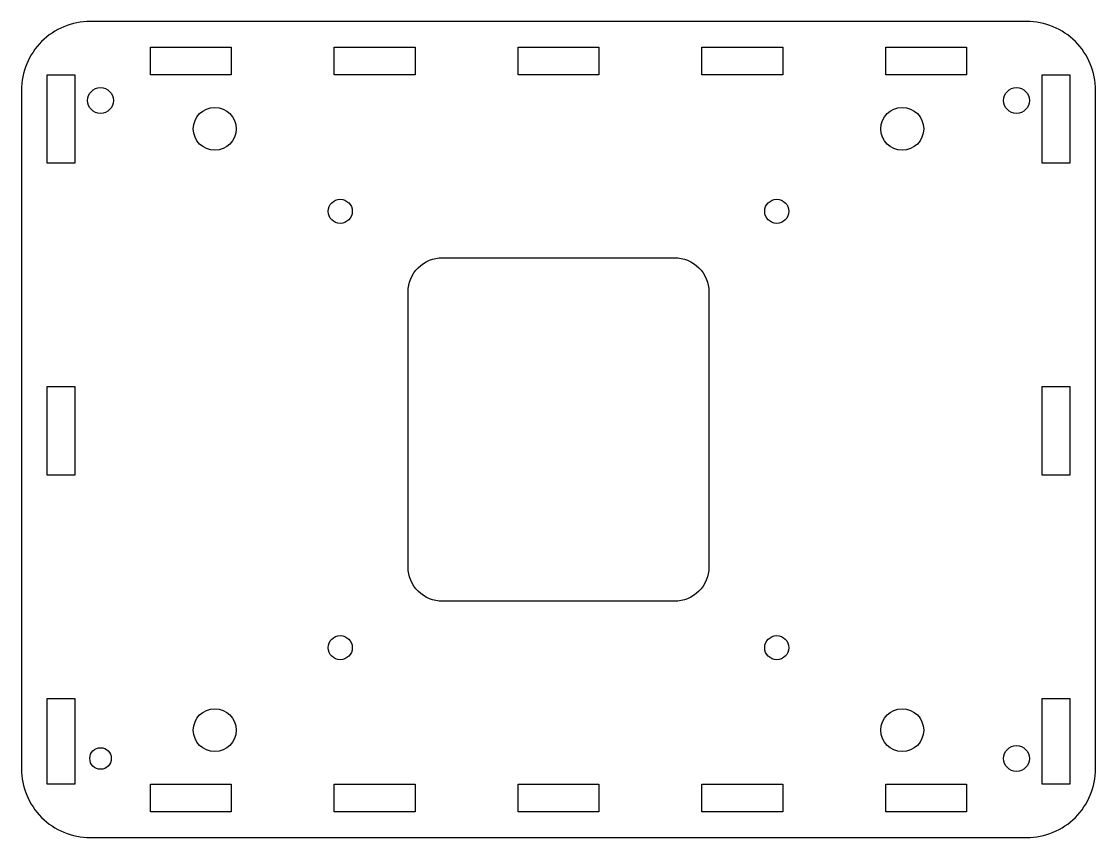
# Model space of a CAD drawing. Header units: millimetres. Extents: x -37 to 88, y -73 to 22.
import ezdxf

# ---------------------------------------------------------------- set-up
doc = ezdxf.new("R2010")
doc.units = ezdxf.units.MM
doc.layers.get('0').update_dxf_attribs({"linetype": 'CONTINUOUS'})

msp = doc.modelspace()

# ---------------------------------------------------------------- linework, layer by layer
for points in [[(-37.1, -64.9, 0.414214), (-29.1, -72.9), (79.9, -72.9, 0.414214), (87.9, -64.9), (87.9, 14.1, 0.414214), (79.9, 22.1), (-29.1, 22.1, 0.414214), (-37.1, 14.1)], [(42.9, -9.4), (42.9, -41.4, -0.414214), (38.9, -45.4), (11.9, -45.4, -0.414214), (7.9, -41.4), (7.9, -9.4, -0.414214), (11.9, -5.4), (38.9, -5.4, -0.414214)]]:
    msp.add_lwpolyline(points, format="xyb", close=True)
for points in [[(-22.1, 15.9), (-22.1, 19.1), (-12.7, 19.1), (-12.7, 15.9)], [(-0.7, 19.1), (8.7, 19.1), (8.7, 15.9), (-0.7, 15.9)], [(30.1, 15.9), (20.7, 15.9), (20.7, 19.1), (30.1, 19.1)], [(51.5, 15.9), (42.1, 15.9), (42.1, 19.1), (51.5, 19.1)], [(72.9, 15.9), (63.5, 15.9), (63.5, 19.1), (72.9, 19.1)], [(-30.9, 5.6), (-34.1, 5.6), (-34.1, 15.9), (-30.9, 15.9)], [(84.9, 5.6), (81.7, 5.6), (81.7, 15.9), (84.9, 15.9)], [(-34.1, -20.4), (-30.9, -20.4), (-30.9, -30.7), (-34.1, -30.7)], [(81.7, -20.4), (84.9, -20.4), (84.9, -30.7), (81.7, -30.7)], [(-34.1, -66.7), (-34.1, -56.7), (-30.9, -56.7), (-30.9, -66.7)], [(81.7, -66.7), (81.7, -56.7), (84.9, -56.7), (84.9, -66.7)], [(-22.1, -69.9), (-22.1, -66.7), (-12.7, -66.7), (-12.7, -69.9)], [(-0.7, -66.7), (8.7, -66.7), (8.7, -69.9), (-0.7, -69.9)], [(30.1, -69.9), (20.7, -69.9), (20.7, -66.7), (30.1, -66.7)], [(51.5, -69.9), (42.1, -69.9), (42.1, -66.7), (51.5, -66.7)], [(72.9, -69.9), (63.5, -69.9), (63.5, -66.7), (72.9, -66.7)]]:
    msp.add_lwpolyline(points, close=True)
for centre, radius in [((-27.9, 12.9), 1.5), ((78.7, 12.9), 1.5), ((-14.6, 9.6), 2.5), ((65.4, 9.6), 2.5), ((0, 0), 1.4), ((50.8, 0), 1.4), ((0, -50.8), 1.4), ((50.8, -50.8), 1.4), ((-14.6, -60.4), 2.5), ((65.4, -60.4), 2.5), ((-27.9, -63.7), 1.25), ((78.7, -63.7), 1.5)]:
    msp.add_circle(centre, radius)

doc.saveas('drawing.dxf')
